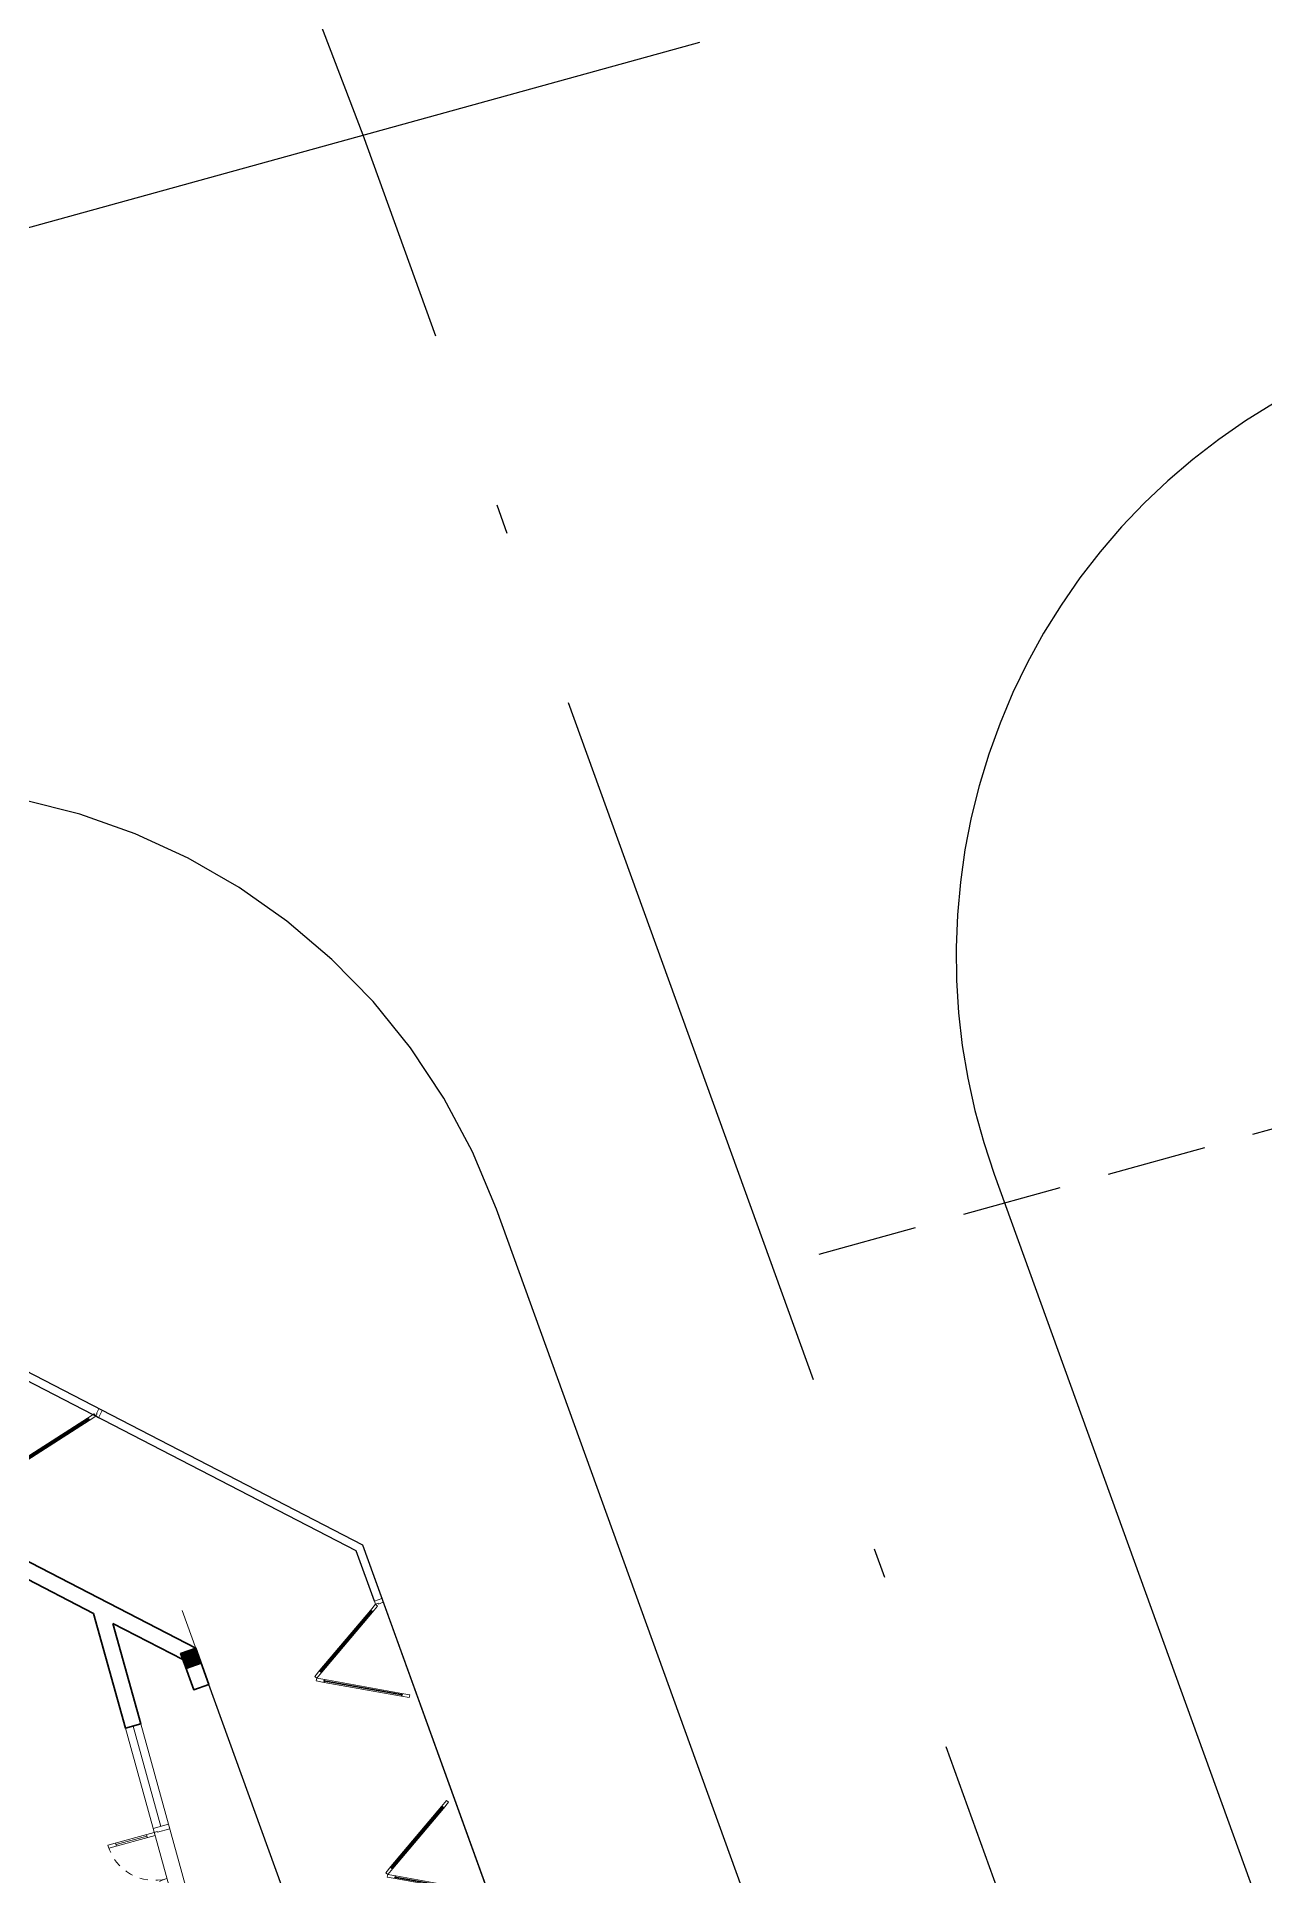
# Model space of a CAD drawing. Header units: metres. Extents: x 568006 to 1139366, y 2064802 to 4131555.
# Drawn here: x 569966.9 to 569982.24, y 2065115.45 to 2065138.43 of the extents above; entities that cross this region are included whole.
import ezdxf
from ezdxf.enums import TextEntityAlignment as Align
from ezdxf.xclip import XClip

# ---------------------------------------------------------------- set-up
doc = ezdxf.new("R2010")
doc.units = ezdxf.units.M
doc.header["$XCLIPFRAME"] = 0
for name, pattern in [('$AUDIT_BAD_LTYPE2', [0]), ('ACAD_ISO10W100', [18.5, 12, -3, 0.5, -3]), ('HIDDEN', [0.375, 0.25, -0.125]), ('HIDDEN2', [0.1875, 0.125, -0.0625]), ('xref-thap C (mb tang 32-2)$0$HIDDEN', [0.375, 0.25, -0.125])]:
    doc.linetypes.add(name, pattern=pattern)
doc.layers.get('0').update_dxf_attribs({"linetype": 'CONTINUOUS'})
for name, color, linetype, lineweight in [('-CONCRETE', 1, 'CONTINUOUS', 35), ('-DIM', 9, 'CONTINUOUS', 13), ('-DOOR', 137, 'CONTINUOUS', 9), ('-FURNITURE', 46, 'CONTINUOUS', 9), ('-HATCH', 8, 'CONTINUOUS', 5), ('-KH', 143, 'CONTINUOUS', 13), ('-LINE1', 7, 'CONTINUOUS', 18), ('-LINE2', 252, 'CONTINUOUS', 9), ('-TEXT', 7, 'CONTINUOUS', 15), ('-WALL', 4, 'CONTINUOUS', 35), ('hung-demlonha', 7, 'CONTINUOUS', 15)]:
    doc.layers.add(name, color=color, linetype=linetype, lineweight=lineweight)
for name, color, linetype in [('12. NET DIM', 7, 'CONTINUOUS'), ('datOlienke', 42, 'CONTINUOUS'), ('ghi_chu', 7, 'CONTINUOUS'), ('LogDg', 7, 'CONTINUOUS'), ('RANHGIOI', 2, 'HIDDEN'), ('TEXT25', 2, 'CONTINUOUS'), ('TimDg', 222, 'CONTINUOUS'), ('ViaHeS', 32, 'CONTINUOUS')]:
    doc.layers.add(name, color=color, linetype=linetype)
doc.styles.add('QH1', font='arialbd.ttf', dxfattribs={"width": 0.8})
doc.styles.add('SVN_AVO_thuong', font='')
doc.styles.add('T1', font='', dxfattribs={"height": 200})
doc.styles.get('SVN_AVO_thuong').set_extended_font_data('SVN-Avo')
doc.styles.get('T1').set_extended_font_data('VNgeometric Light')

# ---------------------------------------------------------------- blocks, each defined once
blk = doc.blocks.new('A$C18091ED7')
for p, q in [((9.957147995010018e-09, -42.13376978135784), (0, -3.786117304116488e-07)), ((146.1412317672475, -26.59467297248193), (179.181621938591, -26.59467296488583)), ((146.1412317672475, -26.59467297248193), (146.1412317680188, -30.17859706786112)), ((146.1412317680188, -30.17859706786112), (165.7503655985456, -30.17859706340823)), ((153.0594147269658, -36.79204952501459), (146.1412317680188, -30.17859706786112)), ((152.3191092506386, -2.717133611440659e-07), (152.3191092568413, -26.59467297093943)), ((152.3191092506386, -2.717133611440659e-07), (179.1816219322718, -2.654269337654114e-07)), ((153.0594147269658, -36.79204952501459), (165.7503656001572, -36.79204952192958)), ((153.0594147275151, -39.73033438943094), (153.0594147269658, -36.79204952501459)), ((153.0594147275151, -39.73033438943094), (178.4413164740145, -39.73033438349376)), ((153.0594147275151, -39.73033438943094), (178.4413164740145, -39.73033438349376)), ((153.0594147275151, -39.73033438943094), (153.0594147281554, -42.13376974494895)), ((185.3594994290725, -30.17859705851879), (165.7503655985456, -30.17859706340823)), ((178.4413164733487, -36.79204951884458), (165.7503656001572, -36.79204952192958)), ((185.3594994290725, -30.17859705851879), (178.4413164733487, -36.79204951884458)), ((178.4413164733487, -36.79204951884458), (178.4413164740145, -39.73033438349376)), ((178.4413164740145, -39.73033438349376), (178.4413164746547, -42.1337697392446)), ((179.1816219322718, -2.654269337654114e-07), (179.181621938591, -26.59467296488583)), ((179.181621938591, -26.59467296488583), (185.3594994283012, -26.59467296337243)), ((185.3594994283012, -26.59467296337243), (185.3594994290725, -30.17859705851879)), ((-83.25994817525861, -267.3592828898691), (-83.259948167517, -299.9634285944048)), ((-83.25994817257379, -278.4883151478134), (-83.25994817046012, -287.6388527823146)), ((-60.91100930959874, -290.0299398849311), (-83.25994816994717, -290.0299398901407)), ((-62.88950393904452, -265.3807882612164), (-81.28145355204106, -265.3807882657275)), ((-60.91100931491019, -267.3592828844266), (-60.91100930728498, -299.9634285889624)), ((60.9110093945892, -267.3592828557594), (60.9110094022144, -299.9634285600623)), ((60.91100939990065, -290.029939856031), (83.25994826024908, -290.0299398510542)), ((62.88950401780676, -265.3807882316178), (81.2814536308033, -265.3807882273395)), ((83.25994825493763, -267.3592828505498), (83.25994826256283, -299.9634285550856)), ((83.25994825750604, -278.488315108727), (83.2599482596197, -287.6388527429954)), ((165.3959958605519, -261.9873972070927), (165.3959958671003, -289.7349902229907)), ((167.8691141396885, -259.5142789271486), (228.0810223811895, -259.5142789128586)), ((167.8691141472664, -292.2081085020036), (206.7175896017579, -292.2081084926904)), ((230.5541406641933, -274.3229751045001), (230.5541406613593, -261.9873971916386))]:
    blk.add_line(p, q)
for points in [[(230.0000000517721, -218.5046414944518, -0.1374073801801567), (225.4781190853137, -234.6482587013161), (221.7949787454636, -240.7070387715066, -0.2360805181595358), (198.2560902649639, -255.4947853636986, -0.0519608230665726), (-198.2560901437319, -255.4947854572965, -0.236080518165078), (-221.7949786317113, -240.7070388760185), (-225.4781189743626, -234.6482588077488, -0.1374073801809237), (-229.9999999484608, -218.5046416030382), (-229.9999999831671, -71.98694829508895, -0.1989123673786679), (-226.3782021181105, -63.2431547633314), (-208.8906150607545, -45.75556769772083, -0.1989123673792025), (-200.1468215308087, -42.13376982865157), (9.971699910238385e-09, -42.13376978135784), (200.1468215506357, -42.13376973403501, -0.1989123673792025), (208.8906150822841, -45.75556759897154), (226.3782021480001, -63.24315465634572, -0.1989123673791691), (230.0000000170658, -71.98694818626973)], [(144.14367173758, -618.9627606730501, -0.2124047892419209), (26.30999211127346, -734.491494372196, -0.0276853236339062), (-0.5628229983012716, -738.609219571983, -0.0222792448073508), (-26.30999181118386, -734.4914943844487, -0.2124047892421136), (-144.1436714920528, -618.9627607410075, -0.1427957259999892), (-167.2376623962118, -428.0139674870588, -0.0930051380368448), (-127.9331820271946, -309.1271633332653, -0.2564387014614383), (-111.240849547703, -299.9634286007786), (4.746470949612558e-08, -299.9634285748762), (111.2408496426324, -299.9634285482753, -0.2564387014619951), (127.933182126606, -309.1271632729331, -0.0930051380368741), (167.2376625517572, -428.0139674081001, -0.1427957260000456)]]:
    blk.add_lwpolyline(points, format="xyb", close=True)
at = {"linetype": 'xref-thap C (mb tang 32-2)$0$HIDDEN', "ltscale": 100}
blk.add_lwpolyline([(61.00044987679576, -669.0176259216969, -0.1990312026443698), (1.417429302819073e-07, -698.769823720475, -0.1990312026443799), (-61.00044960746891, -669.0176259504806, -0.2189240232571595), (-131.9321382956405, -478.313622940972, -0.1537914605682739), (-112.4681372026971, -403.989815428853, -0.2367011859554165), (5.876427167095244e-08, -347.5870280214876, -0.2367011859554843), (112.4681373467611, -403.9898153757968, -0.1537914605681893), (131.9321384748619, -478.313622878748, -0.2189240232571754)], format="xyb", close=True, dxfattribs=at)
blk.add_circle((165.7503656100234, -78.39166221523192), 13.90362011701458)
for centre, radius, start, end in [((-81.28145355158267, -267.3592828894034), 1.978494623656905, 90.00000001354867, 180.0000000133402), ((-62.88950393858613, -267.3592828848923), 1.978494623656905, 1.334021322268115e-08, 90.00000001354867), ((62.88950401826514, -267.3592828552937), 1.978494623656905, 90.00000001354867, 180.0000000133402), ((81.28145363126168, -267.3592828510155), 1.978494623656905, 1.334021322268115e-08, 90.00000001354867), ((167.8691141402633, -261.9873972065106), 2.473118279571131, 90.00000001354867, 180.0000000133402), ((167.8691141466952, -289.7349902224087), 2.473118279571131, 180.0000000133402, 270.0000000135486), ((206.717589598069, -276.6690117186226), 15.53909677420133, 270.0000000135486, 306.4658507565522), ((168.3527972659103, -224.7572911087773), 80.08895368617857, 306.4658507565522, 320.3122930343796), ((228.0810223845983, -274.3229751050822), 2.473118279571131, 320.3122930343796, 1.334021322268115e-08)]:
    blk.add_arc(centre, radius, start, end)
for points, knots in [([(-155.6468228230951, -259.4535552573798), (-156.6353001506941, -267.2522313103836), (-164.2940232875517, -328.394745314552), (-169.1545302536251, -385.0939582949213), (-183.68571763406, -527.7705276800843), (-135.602968026873, -679.1126648240606), (-50.29344375100118, -735.2493608418445), (-19.70048385594782, -741.0901266933652), (1.531116140540689e-07, -743.6724421556864)], [130.6139379315478, 130.6139379315478, 130.6139379315478, 130.6139379315478, 152.8521090939923, 311.1293507817257, 417.703951170228, 561.3833927516608, 697.6926317810714, 710.812262267882, 710.812262267882, 710.812262267882, 710.812262267882]), ([(155.6468228994709, -259.4535551877343), (156.6353002305841, -267.2522312389628), (164.2940233960289, -328.3947452375724), (169.1545303888706, -385.0939582149149), (183.6857178367027, -527.7705275934422), (135.6029683008201, -679.1126647599449), (50.29344405157826, -735.2493608178338), (19.70048415924612, -741.0901266841101), (1.530679583083838e-07, -743.6724421554536)], [130.613937934949, 130.613937934949, 130.613937934949, 130.613937934949, 152.8521090939923, 311.1293507817257, 417.703951170228, 561.3833927516608, 697.6926317810714, 710.812262267882, 710.812262267882, 710.812262267882, 710.812262267882])]:
    blk.add_open_spline(points, degree=3, knots=knots)
blk = doc.blocks.new('A$C4ace49fd')
for p, q in [((167.3150646772119, 413.5036235380248), (223.9098246101057, 413.5036235380248)), ((195.0000362145074, 382.7262792410475), (195.0000362145074, 442.8621556685976)), ((267.3150646772119, 428.5036235379957), (323.9098246101057, 428.5036235379957)), ((295.0000362145074, 397.7262792410038), (295.0000362145074, 457.8621556685684)), ((295.0000362145074, 165.4084015273256), (295.0000362145074, 263.9644212280764)), ((367.3150646772119, 413.5036235380248), (423.909824610193, 413.5036235380248)), ((395.0000362144201, 382.7262792410475), (395.0000362144201, 442.8621556685976)), ((248.878101051203, 214.809703738807), (342.0929997641942, 214.809703738807))]:
    blk.add_line(p, q)
for points in [[(0, 199.9999999999854, 0.4142135623730951), (200, -1.455191522836685e-11), (389.9999999999418, -1.455191522836685e-11, 0.4142135623730951), (589.9999999999418, 199.9999999999854), (581.0512658710359, 446.0901885431813, 0.4097994549518753), (551.0711533617578, 474.9999999999854), (38.92891906714067, 474.9999999999854, 0.4036072201438357), (8.94873412878951, 446.0901885431813)], [(176.634552330419, 39.7484321846714, 0.09077342783643912), (424.2613903667079, 42.82284094158967, 0.1498865017082378), (521.3666006048443, 96.04628407930431, 0.4307216577035757), (481.9063814581605, 321.2626293200155, 0.08063720347495155), (470.217626080208, 326.5247144485911, 0.1277315864282508), (124.5233141639037, 329.2879201060714, 0.07420783728193123), (113.6209024494747, 324.7523191320797, 0.4430921134254459), (68.63339939509751, 96.04628407930431, 0.1336395095905137), (154.042415008531, 45.63158827564621, 0.0336171722527546)]]:
    blk.add_lwpolyline(points, format="xyb", close=True)
for centre, radius in [((195.0000362145074, 413.5036235380248), 17.5), ((295.0000362145074, 214.809703738807), 37.50000000000001), ((295.0000362145074, 214.809703738807), 22.50000000000001), ((295.0000362145074, 214.809703738807), 22.50000000000001), ((295.0000362145074, 428.5036235379957), 17.5), ((395.0000362144201, 413.5036235380248), 17.5)]:
    blk.add_circle(centre, radius)
blk = doc.blocks.new('*U179')
at = {"linetype": '$AUDIT_BAD_LTYPE2'}
for p, q in [((70, 100), (70.00000000000004, 999.9999999999982)), ((90.00000000000004, 999.9999999999982), (90, 100))]:
    blk.add_line(p, q, dxfattribs=at)
for points in [[(50.00000000000004, 999.9999999999982), (90.00000000000004, 999.9999999999982), (90.00000000000004, 1099.999999999998), (50.00000000000004, 1099.999999999998), (50.00000000000004, 999.9999999999982)], [(50.00000000000004, 1002.905927289334), (50, 100)], [(50, 100), (90, 100), (90, 0), (50, 0), (50, 100)]]:
    blk.add_lwpolyline(points)
for points in [[(118.2698876160139, 894.5156181119073), (118.2698876160139, 1064.134943807991), (90.00000000000004, 1064.134943807991), (90.00000000000004, 1035.865056192006), (112.6159100928053, 1035.865056192006), (112.6159100928053, 894.5156181119073)], [(0, 0), (50, 0), (50, -40), (60, -40), (60, -100.0001724930698), (0, -100.0001724930698)], [(1199.999999999998, -2.131628207280287e-14), (1149.999999999998, -2.131628207280287e-14), (1149.999999999998, -40.00000000000003), (1139.999999999998, -40.00000000000003), (1139.999999999998, -100.0001724930699), (1199.999999999998, -100.0001724930699)]]:
    blk.add_lwpolyline(points, close=True)
at = {"linetype": '$AUDIT_BAD_LTYPE2', "ltscale": 0.3}
blk.add_arc((50, 0), 1099.999999999996, 0, 90, dxfattribs=at)
blk = doc.blocks.new('X-5M-DH-2-CORE$0$A$C75E80C28')
at = {"layer": '-LINE2', "linetype": 'Continuous', "ltscale": 2}
for p, q in [((-731.0000002384186, -149), (730.9999997615814, -149)), ((-731.0000002384186, -1304.999999761581), (-731.0000002384186, -149)), ((-700.0000002384186, -179), (699.9999997615814, -179)), ((-700.0000002384186, -1225), (-700.0000002384186, -179)), ((-556.8000104427338, -112.5), (-560.0000102519989, -112.5)), ((-510.0000100135803, -21.5), (-510.0000100135803, -50.60000014305115)), ((-506.8000099658966, -21.50000023841858), (-510.0000100135803, -21.5)), ((-510.0000100135803, -108.5000002384186), (-510.0000100135803, -79.39999985694885)), ((-506.8000099658966, -21.50000023841858), (-506.8000099658966, -50.60000014305115)), ((-506.8000099658966, -108.5), (-506.8000099658966, -79.40000009536743)), ((-456.200010061264, -56.80000019073486), (-500.6000099182129, -56.79999995231628)), ((-456.200010061264, -60), (-500.6000099182129, -60)), ((-456.200010061264, -70), (-500.6000101566315, -70)), ((-456.200010061264, -73.19999980926514), (-500.6000099182129, -73.2000002861023)), ((-453.200010061264, -63), (-453.200010061264, -67)), ((-450.0000100135803, -63), (-450.0000100135803, -67)), ((450.0000102519989, -63), (450.0000100135803, -67.00000023841858)), ((453.200010061264, -63), (453.200010061264, -67)), ((456.200010061264, -56.79999995231628), (500.6000101566315, -56.80000019073486)), ((456.200010061264, -60.00000023841858), (500.6000101566315, -60)), ((456.200010061264, -70.00000023841858), (500.6000101566315, -70)), ((456.200010061264, -73.20000004768372), (500.6000101566315, -73.20000004768372)), ((456.800009727478, -112.5), (460.0000097751617, -112.5000002384186)), ((506.8000099658966, -21.5), (510.0000100135803, -21.5)), ((506.8000099658966, -21.5), (506.8000099658966, -50.59999990463257)), ((506.8000099658966, -108.5), (506.8000099658966, -79.40000009536743)), ((510.0000100135803, -21.5), (510.0000100135803, -50.60000014305115)), ((510.0000100135803, -108.5), (510.0000100135803, -79.39999985694885)), ((699.9999997615814, -1225), (699.9999997615814, -179)), ((730.9999997615814, -1305), (730.9999997615814, -149)), ((839.9999997615814, -1305), (-840.0000002384186, -1305)), ((-840.0000002384186, -1365), (-840.0000002384186, -1305)), ((839.9999997615814, -1365), (-840.0000002384186, -1365)), ((-700.0000002384186, -1225), (-400.0000002384186, -1225)), ((424.9999997615814, -1309), (-425.0000002384186, -1309)), ((-425.0000002384186, -1343), (-425.0000002384186, -1309)), ((424.9999997615814, -1343), (-425.0000002384186, -1343)), ((-400.0000002384186, -1305), (-400.0000002384186, -1225)), ((-2.384185791015625e-07, -1309), (-2.384185791015625e-07, -1343)), ((699.9999997615814, -1225), (399.9999997615814, -1225)), ((399.9999997615814, -1305), (399.9999997615814, -1225)), ((424.9999997615814, -1343), (424.9999997615814, -1309)), ((839.9999997615814, -1365), (839.9999997615814, -1305)), ((839.9999997615814, -1395), (-840.0000002384186, -1395)), ((-840.0000002384186, -1395), (-840.0000002384186, -1455)), ((-840.0000002384186, -1455), (-435.0000002384186, -1455)), ((-435.0000002384186, -1450), (-435.0000002384186, -1460)), ((-435.0000002384186, -1450), (-400.0000002384186, -1450)), ((-435.0000002384186, -1460), (-425.0000002384186, -1460)), ((-435.0000002384186, -1490), (-435.0000002384186, -1500)), ((-435.0000002384186, -1490), (-425.0000002384186, -1489.999999761581)), ((-435.0000002384186, -1500), (-400.0000002384186, -1500)), ((-433.400000333786, -1451.599999904633), (-433.400000333786, -1458.400000095367)), ((-433.400000333786, -1451.599999904633), (-401.6000001430511, -1451.599999904633)), ((-433.400000333786, -1458.400000095367), (-425.0000002384186, -1458.399999856949)), ((-433.400000333786, -1491.599999904633), (-433.4000000953674, -1498.399999856949)), ((-433.400000333786, -1491.599999904633), (-425.0000002384186, -1491.600000143051)), ((-433.4000000953674, -1498.399999856949), (-401.6000001430511, -1498.400000095367)), ((429.9999997615814, -1406), (-430.0000002384186, -1406)), ((-430.0000002384186, -1406), (-430.0000002384186, -1446)), ((429.9999997615814, -1446), (-430.0000002384186, -1446)), ((-425.0000002384186, -1458.399999856949), (-425.0000002384186, -1460)), ((-425.0000002384186, -1489.999999761581), (-425.0000002384186, -1491.600000143051)), ((-401.6000001430511, -1451.599999904633), (-401.6000001430511, -1498.400000095367)), ((399.9999997615814, -1450), (-400.0000002384186, -1450)), ((-400.0000002384186, -1450), (-400.0000002384186, -1500)), ((-2.384185791015625e-07, -1406), (-2.384185791015625e-07, -1446)), ((399.9999997615814, -1450), (399.9999997615814, -1500)), ((434.9999997615814, -1450), (399.9999997615814, -1450)), ((434.9999997615814, -1500), (399.9999997615814, -1500)), ((401.599999666214, -1451.599999904633), (401.599999666214, -1498.399999856949)), ((433.3999998569489, -1451.599999904633), (401.599999666214, -1451.599999904633)), ((433.3999998569489, -1498.399999856949), (401.599999666214, -1498.399999856949)), ((433.3999998569489, -1458.400000095367), (424.9999997615814, -1458.400000095367)), ((424.9999997615814, -1458.400000095367), (424.9999997615814, -1460)), ((434.9999997615814, -1460), (424.9999997615814, -1460)), ((424.9999997615814, -1490), (424.9999997615814, -1491.599999904633)), ((434.9999997615814, -1490), (424.9999997615814, -1490)), ((433.3999998569489, -1491.599999904633), (424.9999997615814, -1491.599999904633)), ((429.9999997615814, -1406), (429.9999997615814, -1446)), ((433.3999998569489, -1451.599999904633), (433.3999998569489, -1458.400000095367)), ((433.3999998569489, -1491.599999904633), (433.3999998569489, -1498.399999856949)), ((434.9999997615814, -1450), (434.9999997615814, -1460)), ((839.9999997615814, -1455), (434.9999997615814, -1455)), ((434.9999997615814, -1490), (434.9999997615814, -1500)), ((839.9999997615814, -1395), (839.9999997615814, -1455))]:
    blk.add_line(p, q, dxfattribs=at)
for points in [[(-450, 0), (-450, -130), (450, -130), (450, -2.384185791015625e-07)], [(-199.9999997615814, -29), (200.0000002384186, -29), (200.0000002384186, -101), (-200, -100.9999997615814)], [(-36.00000023841858, -584), (35.99999976158142, -584), (35.99999976158142, -984), (-36.00000023841858, -984)]]:
    blk.add_lwpolyline(points, close=True, dxfattribs=at)
for points in [[(-780.0000002384186, -789), (-751.0000002384186, -789, 0.414213562373095), (-750.0000002384186, -787.9999997615814), (-750.0000002384186, -784), (-750.0000002384186, -780, 0.414213562373095), (-751.0000002384186, -779), (-780.0000002384186, -779, -0.2569775838576673), (-784.12073969841, -781.9400000572205), (-797.900000333786, -781.9399998188019, -0.414213562373095), (-800.900000333786, -778.9400000572205), (-804.0000002384186, -749.5, 0.414213562373095), (-807.0000002384186, -746.5), (-812.0000002384186, -746.5), (-812.0000002384186, -784), (-812.0000002384186, -821.5000002384186), (-807.0000002384186, -821.5000002384186, 0.414213562373095), (-804.0000002384186, -818.5), (-800.900000333786, -789.0600001811981, -0.414213562373095), (-797.900000333786, -786.0599999427795), (-784.12073969841, -786.0599999427795, -0.2569775838576673), (-780.0000002384186, -789)], [(779.9999997615814, -789), (750.9999997615814, -789, -0.414213562373095), (749.9999997615814, -788), (749.9999997615814, -784), (749.9999997615814, -780.0000002384186, -0.414213562373095), (750.9999997615814, -779), (779.9999997615814, -779, 0.2569775838576673), (784.1207392215729, -781.9400000572205), (797.8999998569489, -781.9400000572205, 0.414213562373095), (800.8999998569489, -778.9400000572205), (803.9999997615814, -749.5, -0.414213562373095), (806.9999997615814, -746.5), (811.9999997615814, -746.5), (811.9999997615814, -784), (811.9999997615814, -821.5), (806.9999997615814, -821.5, -0.414213562373095), (803.9999997615814, -818.5), (800.8999998569489, -789.0599999427795, 0.414213562373095), (797.8999998569489, -786.0599999427795), (784.1207392215729, -786.0599999427795, 0.2569775838576672), (779.9999997615814, -789)]]:
    blk.add_lwpolyline(points, format="xyb", dxfattribs=at)
for centre, radius, start, end in [((-500.6000101566315, -50.60000014305115), 9.400000000001477, 179.9999996448302, 269.9999996448302), ((-500.6000099182129, -79.40000009536743), 9.399999999997846, 89.99999964483015, 179.9999996448302), ((-500.6000101566315, -50.60000014305115), 6.200000000004375, 179.9999996448302, 269.9999996448302), ((-500.6000099182129, -79.40000009536743), 6.19999999999734, 89.99999964483015, 179.9999996448302), ((-456.200010061264, -63), 6.199999999997131, 359.9999996448302, 89.99999964483015), ((-456.200010061264, -63), 3.000000000000046, 359.9999996448302, 89.99999964483015), ((-456.200010061264, -67), 6.20000000000076, 269.9999996448302, 359.9999996448302), ((-456.200010061264, -67), 2.999999999999835, 269.9999996448302, 359.9999996448302), ((456.200010061264, -63), 6.199999999997131, 89.99999964483015, 179.9999996448302), ((456.200010061264, -67.00000023841858), 6.20000000000076, 179.9999996448302, 269.9999996448302), ((456.200010061264, -63), 3.000000000000046, 89.99999964483015, 179.9999996448302), ((456.200010061264, -67.00000023841858), 2.999999999999835, 179.9999996448302, 269.9999996448302), ((500.6000101566315, -50.60000014305115), 6.200000000004375, 269.9999996448302, 359.9999996448302), ((500.6000101566315, -50.60000014305115), 9.400000000001477, 269.9999996448302, 359.9999996448302), ((500.6000101566315, -79.40000009536743), 9.399999999997846, 359.9999996448302, 89.99999964483015), ((500.6000101566315, -79.40000009536743), 6.19999999999734, 359.9999996448302, 89.99999964483015)]:
    blk.add_arc(centre, radius, start, end, dxfattribs=at)
blk = doc.blocks.new('A$C3F71457E')
at = {"layer": '-CONCRETE'}
blk.add_lwpolyline([(-8.760252967476845e-09, -100.0000002632005), (0, 400), (-1500, 400.0000000000582), (-1500.00000001755, -1399.999999999942), (-1.754960976541042e-08, -1400), (-7.895869202911854e-08, -900.0000002632005), (199.9999999912397, -900.0000002982852), (199.9999999824504, -1600), (-1700.00000001755, -1600), (-1700, 600), (200, 600), (199.9999999912397, -100.0000002982852), (6.140908226370811e-08, -100.0000002632005)], dxfattribs=at)
at = {"layer": '-LINE1'}
blk.add_line((-7.895869202911854e-08, -900.0000002632005), (-8.760252967476845e-09, -100.0000002632005), dxfattribs=at)
at = {"color": 2, "rotation": 90}
blk.add_blockref('X-5M-DH-2-CORE$0$A$C75E80C28', (-1500.00000000876, -499.9999999999418), dxfattribs=at)
blk = doc.blocks.new('*U286')
at = {"linetype": '$AUDIT_BAD_LTYPE2'}
for p, q in [((70, 100), (69.99999999999999, 599.9999999999982)), ((89.99999999999999, 599.9999999999982), (90, 100))]:
    blk.add_line(p, q, dxfattribs=at)
for points in [[(49.99999999999999, 599.9999999999982), (89.99999999999999, 599.9999999999982), (89.99999999999999, 699.9999999999982), (49.99999999999999, 699.9999999999982), (49.99999999999999, 599.9999999999982)], [(49.99999999999999, 602.9059272893337), (50, 100)], [(50, 100), (90, 100), (90, 0), (50, 0), (50, 100)]]:
    blk.add_lwpolyline(points)
for points in [[(118.2698876160139, 494.5156181119073), (118.2698876160139, 664.1349438079906), (89.99999999999999, 664.1349438079906), (89.99999999999999, 635.8650561920058), (112.6159100928053, 635.8650561920058), (112.6159100928053, 494.5156181119073)], [(0, 0), (50, 0), (50, -40), (60, -40), (60, -100.0001724930698), (0, -100.0001724930698)], [(799.9999999999982, 7.105427357601134e-15), (749.9999999999982, 7.105427357601134e-15), (749.9999999999982, -40), (739.9999999999982, -40), (739.9999999999982, -100.0001724930698), (799.9999999999982, -100.0001724930698)]]:
    blk.add_lwpolyline(points, close=True)
at = {"linetype": '$AUDIT_BAD_LTYPE2', "ltscale": 0.3}
blk.add_arc((50, 0), 699.9999999999982, 0, 90, dxfattribs=at)
blk = doc.blocks.new('CONG2')
at = {"layer": '-LINE1', "lineweight": 18}
blk.add_line((257137.2925097303, -126792.5352137267), (257137.2925097303, -126692.5925669219), dxfattribs=at)
at = {"ltscale": 100}
for p, q in [((255906.6608199426, -126605.9071335611), (256396.6608199404, -125757.2022378503)), ((256426.9717090726, -125774.7022378508), (255936.9717090748, -126623.4071335616)), ((256526.9717090889, -125774.7278207543), (257016.9717090867, -126623.4327164651)), ((257047.2825982189, -126605.9327164647), (256557.2825982211, -125757.2278207539))]:
    blk.add_line(p, q, dxfattribs=at)
for points in [[(256476.9717090739, -125688.0996974731), (256426.9717090726, -125774.7022378508), (256416.1463915266, -125768.4522378512), (256421.1463915267, -125759.7919838134), (256412.4861374889, -125754.7919838133), (256407.4861374888, -125763.4522378511), (256396.6608199404, -125757.2022378503), (256446.6608199417, -125670.5996974726)], [(256476.9717090877, -125688.1252803766), (256526.9717090889, -125774.7278207543), (256537.7970266349, -125768.4778207547), (256532.7970266348, -125759.8175667169), (256541.4572806726, -125754.8175667168), (256546.4572806727, -125763.4778207546), (256557.2825982211, -125757.2278207539), (256507.2825982199, -125670.6252803762)], [(255917.486137491, -126612.1571335619), (255912.4861374909, -126620.8173875996), (255921.1463915287, -126625.8173875997), (255926.1463915288, -126617.1571335619), (255936.9717090748, -126623.4071335616), (255886.9717090735, -126710.0096739393), (255856.6608199413, -126692.5096739388), (255906.6608199426, -126605.9071335611)], [(257036.4572806705, -126612.1827164654), (257041.4572806706, -126620.8429705032), (257032.7970266328, -126625.8429705033), (257027.7970266327, -126617.1827164655), (257016.9717090867, -126623.4327164651), (257066.971709088, -126710.0352568428), (257097.2825982202, -126692.5352568424), (257047.2825982189, -126605.9327164647)], [(257087.2825982202, -126727.5352568422), (257097.2825982202, -126727.5352568424), (257097.2825982202, -126692.5352568424), (257137.2825982202, -126692.5352568429), (257137.2825982187, -126792.5352568429), (257087.2825982187, -126792.5352568422)]]:
    blk.add_lwpolyline(points, close=True, dxfattribs=at)
at = {"color": 8, "ltscale": 100}
for points in [[(256412.4861374889, -125754.7919838133), (256421.1463915267, -125759.7919838134), (255921.1463915287, -126625.8173875997), (255912.4861374909, -126620.8173875996)], [(256541.4572806726, -125754.8175667168), (256532.7970266348, -125759.8175667169), (257032.7970266328, -126625.8429705033), (257041.4572806706, -126620.8429705032)]]:
    blk.add_lwpolyline(points, close=True, dxfattribs=at)
blk = doc.blocks.new('A$C5C575821')
at = {"layer": '-CONCRETE'}
h = blk.add_hatch(color=256, dxfattribs=at)
h.dxf.hatch_style = 1
h.paths.add_polyline_path([(-0.00237559899687767, 200.0000000000146), (-0.00237559899687767, 1.455191522836685e-11), (199.9976244010031, 1.455191522836685e-11), (199.9976244010031, 200.0000000000146)])
blk.add_lwpolyline([(-0.00237559899687767, 1.455191522836685e-11), (199.9976244010031, 1.455191522836685e-11), (199.9976244010031, 200.0000000000146), (-0.00237559899687767, 200.0000000000146)], close=True, dxfattribs=at)
blk = doc.blocks.new('*U268')
for p, q in [((-1110.000000000007, 450.0000000000036), (-1150.000000000007, 450.0000000000036)), ((-1130.000000000007, 100), (-1130.000000000007, 450.0000000000036)), ((-89.99999999999997, 450.0000000000036), (-49.99999999999996, 450.0000000000036)), ((-70, 100), (-69.99999999999997, 450.0000000000036)), ((-1110.000000000007, 100), (-1150.000000000007, 100)), ((-90, 100), (-50, 100))]:
    blk.add_line(p, q)
for points in [[(-1150.000000000007, 0), (-1110.000000000007, 0), (-1110.000000000007, 550.0000000000036), (-1150.000000000007, 550.0000000000036)], [(-50, 0), (-90, 0), (-89.99999999999997, 550.0000000000036), (-49.99999999999996, 550.0000000000036)], [(-1200.000000000007, -200.0526511982753), (-1140.000000000007, -200.0526511982753), (-1140.000000000007, -40), (-1150.000000000007, -40), (-1150.000000000007, 0), (-1200.000000000007, 0)], [(0, -200.0526511982753), (-60, -200.0526511982753), (-60, -40), (-50, -40), (-50, 0), (0, 0)]]:
    blk.add_lwpolyline(points, close=True)
at = {"linetype": 'HIDDEN', "ltscale": 0.1}
for centre, radius, start, end in [((-1150.000000000894, -9.604186855958593e-10), 550.0000000010929, 7.0167092985349e-15, 89.99996073224847), ((-49.99999999985441, -2.328580127074637e-10), 550.0000000003703, 90.00003926775153, 180)]:
    blk.add_arc(centre, radius, start, end, dxfattribs=at)
blk = doc.blocks.new('*U232')
for p, q in [((-1209.999999999658, 499.999999999829), (-1249.999999999658, 499.999999999829)), ((-1229.999999999658, 100), (-1229.999999999658, 499.999999999829)), ((-89.99999999999996, 499.999999999829), (-49.99999999999996, 499.999999999829)), ((-70, 100), (-69.99999999999996, 499.999999999829)), ((-1209.999999999658, 100), (-1249.999999999658, 100)), ((-90, 100), (-50, 100))]:
    blk.add_line(p, q)
for points in [[(-1249.999999999658, 0), (-1209.999999999658, 0), (-1209.999999999658, 599.999999999829), (-1249.999999999658, 599.999999999829)], [(-50, 0), (-90, 0), (-89.99999999999996, 599.999999999829), (-49.99999999999996, 599.999999999829)], [(-1299.999999999658, -199.9999999998981), (-1239.999999999658, -199.9999999998981), (-1239.999999999658, -40), (-1249.999999999658, -40), (-1249.999999999658, 0), (-1299.999999999658, 0)], [(0, -199.9999999998981), (-60, -199.9999999998981), (-60, -40), (-50, -40), (-50, 0), (0, 0)]]:
    blk.add_lwpolyline(points, close=True)
at = {"linetype": 'HIDDEN', "ltscale": 0.1}
for centre, radius, start, end in [((-1250.000000000625, -1.047729475195177e-09), 600.0000000010173, 7.016709298534904e-15, 89.99996073224845), ((-49.99999999984118, -2.540269229535227e-10), 600.000000000229, 90.00003926775153, 180)]:
    blk.add_arc(centre, radius, start, end, dxfattribs=at)
blk = doc.blocks.new('A$C5B127434')
at = {"layer": '-HATCH', "true_color": 0x8c8896}
h = blk.add_hatch(color=252, dxfattribs=at)
h.dxf.hatch_style = 1
edge = h.paths.add_edge_path()
edge.add_arc((700.1756481580669, 12933.91982081375), 24.62566289535607, 0, 360)
at = {"layer": '-CONCRETE'}
for centre, radius in [((6670.938343590213, 16190.65797677939, 5.66516857499076e-09), 13), ((6720.130990581907, 16100.16116868169, 5.66516857499076e-09), 55), ((6709.208330539841, 16190.65797677939, 5.66516857499076e-09), 13), ((6750.957748555898, 16190.65797677939, 5.66516857499076e-09), 13), ((6720.130990581907, 15979.31871847645, 5.66516857499076e-09), 55), ((6665.651325063402, 7227.062878316327, 5.665168574990758e-09), 13), ((6714.843972055096, 7136.566070218629, 5.665168574990758e-09), 55), ((6703.92131201303, 7227.062878316327, 5.665168574990758e-09), 13), ((6745.670730029087, 7227.062878316327, 5.665168574990758e-09), 13), ((6714.843972055096, 7015.723620013392, 5.665168574990758e-09), 55)]:
    blk.add_circle(centre, radius, dxfattribs=at)
at = {"layer": '-DOOR'}
for p, q in [((899.9954249580042, 16434.07469833188), (1499.995424958004, 16434.07469833188)), ((1500.028394338849, 16384.0625295256), (900.0283943388495, 16384.06252950244)), ((5999.839110204339, 16484.03222661722), (3249.83911020396, 16483.96202487021)), ((6799.962935861491, 13284.62075579423), (6799.962935861491, 14484.62075579423)), ((6800.15762051873, 14484.62081110093), (6800.157603592699, 13284.6208111007)), ((6899.962935861491, 13284.62075579423), (6899.962935861491, 14484.62075579423)), ((6900.049619151891, 14484.62075579446), (6900.049602225859, 13284.62075579423)), ((6999.941617785109, 14484.62075579446), (6999.941600859078, 13284.62075579423)), ((6999.962935861491, 13284.62075579423), (6999.962935861491, 14484.62075579423)), ((6900.381589258031, 10883.8753047408), (6900.230392111698, 9383.602777299704)), ((6800.666505002242, 8983.872579357878), (6800.6572642377, 9383.873461426643)), ((7000.252453314053, 8983.87626801146), (7000.243212549511, 9383.877150080109)), ((6900.180002927518, 8983.608935476921), (6900.028860091086, 7483.875304741843))]:
    blk.add_line(p, q, dxfattribs=at)
for points in [[(1499.936476703238, 16384.12633944512), (899.9364767032384, 16384.12633944512), (900.0024154727289, 16484.10200151691), (1500.002415472729, 16484.10200151691)], [(3999.839110204251, 16483.97957530693), (3249.839110204193, 16483.97957530693), (3249.839110204193, 16284.03222664032), (3999.839110204251, 16284.03222664032)], [(5999.839110204135, 16483.97957530693), (5199.839110204281, 16483.97957530693), (5199.839110204281, 16284.03222664032), (5999.839110204135, 16284.03222664032)], [(6800.372034655855, 7483.875304759305), (6800.214243012044, 10883.89961071906), (7000.214244054077, 10883.89961068414), (7000.372035697888, 7483.875304724148)], [(700.0023225489713, 3933.961546827282), (4600.002322548971, 3933.961546817853), (4600.002322548971, 3733.961546774663), (700.0023225489713, 3733.961546784092)]]:
    blk.add_lwpolyline(points, close=True, dxfattribs=at)
for points in [[(3999.839110204251, 16384.00590097363), (3249.839110204077, 16384.00590097293)], [(5999.839110204135, 16384.00590097363), (5199.839110204164, 16384.00590097293)], [(700.0023225489713, 3833.961546805687), (2000.002322530607, 3833.961546796258)], [(3300.002322530258, 3833.961546796258), (4600.002322548971, 3832.264952431084)]]:
    blk.add_lwpolyline(points, dxfattribs=at)
at = {"layer": '-KH', "linetype": 'HIDDEN2', "ltscale": 5}
for points in [[(700.1903230365133, 14720.2538857623), (700.1903230365133, 12909.29416229093)], [(200.1609732793877, 14433.91982081451), (700.1903230365133, 14683.91982081463), (1200.19032303628, 14433.91982081451)]]:
    blk.add_lwpolyline(points, dxfattribs=at)
at = {"layer": '-KH'}
blk.add_circle((700.1756481580669, 12933.91982081375), 24.62566289535607, dxfattribs=at)
at = {"layer": '-LINE1', "linetype": 'Continuous', "ltscale": 10}
for p, q in [((10900.00232255543, 18184.2754104911), (11000.0023225554, 18184.27541048499)), ((10999.81795830675, 16984.2754104911), (10900.00232251777, 16984.2754104911)), ((5300.724999662954, 510.5758181412821), (5308.440849729086, 410.8739342184854)), ((1383.035168626724, 207.3307959260419), (1390.751018692856, 107.6289120032452))]:
    blk.add_line(p, q, dxfattribs=at)
at = {"layer": '-LINE1', "lineweight": 18}
for p, q in [((811.251961155358, 14683.91982081463), (200.1609732798534, 14683.91982081463)), ((1200.190323036513, 12933.91982081468), (1200.214686214895, 14556.66978962556)), ((1250.224853873951, 12933.9194348426), (1250.224853873951, 14540.30885068618)), ((1200.190323036746, 14433.91982081463), (200.1609732798534, 14433.91982081463)), ((1200.190323036746, 14183.91982081468), (200.1609732798534, 14183.91982081468)), ((1200.190323036746, 13933.91982081468), (200.1609732798534, 13933.91982081468)), ((1200.190323036746, 13683.91982081468), (200.1609732798534, 13683.91982081468)), ((1200.190323036048, 13433.91982081468), (200.1609732791549, 13433.91982081468)), ((1200.190323036513, 13183.91982081468), (200.1609732796205, 13183.91982081468)), ((1200.190323036513, 12933.91982081468), (200.1609732796205, 12933.91982081468))]:
    blk.add_line(p, q, dxfattribs=at)
at = {"layer": '-LINE1', "linetype": 'Continuous', "ltscale": 10}
for points in [[(10900.00232255543, 18184.2754104911), (10900.00232256766, 18383.96154350939), (100.0023228614009, 18383.96154350939), (100.0023228212085, 16483.96154355124)], [(100.0023225564219, 3033.96154674096), (100.0023224747856, 108.0378972471808), (1383.039638165676, 207.2730418936117)]]:
    blk.add_lwpolyline(points, dxfattribs=at)
at = {"layer": '-LINE1'}
blk.add_lwpolyline([(3249.83911020396, 16483.96202487021), (3249.83911020396, 16783.96202487021), (5999.839110204339, 16783.96202487021), (5999.839110204339, 16484.10242833022)], dxfattribs=at)
at = {"layer": '-LINE1', "lineweight": 18}
blk.add_arc((1225.224853874679, 12933.91962782864), 25.00000000000273, 179.9995577052306, 359.9995577052306, dxfattribs=at)
at = {"layer": '-LINE2', "lineweight": 18}
blk.add_line((1400.201601962646, 14983.84441793815), (2200.20279144714, 14983.83490219113), dxfattribs=at)
at = {"layer": '-WALL'}
for p, q in [((0.002322843298316002, 16483.96154674765), (900.0023228360515, 16483.96154674765)), ((0.002322566113434732, 2407.176148355997), (0.002322843298316002, 16483.96154674765)), ((100.002322842076, 16383.52215745562), (899.9365127305791, 16384.18095187406)), ((100.002322842076, 16383.52215745562), (100.0023228596547, 14983.89151611133)), ((900.0023228360515, 16483.96154674765), (899.9365127305791, 16384.18095187406)), ((1500.002167469705, 16483.72598198307), (1499.935882964579, 16383.22610726877)), ((1499.935882964579, 16383.22610726877), (2300.20160196154, 16383.91083620558)), ((1500.002167469705, 16483.72598198307), (3249.83911020396, 16483.92897810246)), ((2300.20160196154, 16383.91083620558), (2300.201601962181, 14983.89151611179)), ((3249.83911020396, 16483.92897810246), (3249.839110204193, 16283.96154674777)), ((5999.839110204339, 16483.96154674771), (6999.839110204164, 16483.96154674771)), ((5999.839110204339, 16283.96154674789), (5999.839110204339, 16483.96154674771)), ((6999.839110204193, 14484.62075579423), (6999.839110204222, 16484.62075547408)), ((2400.201601961569, 14883.89151611179), (2400.201601961598, 16283.96154674765)), ((2400.201601961598, 16283.96154674765), (3249.839110204193, 16283.96154674777)), ((5999.839110204339, 16283.96154674789), (6799.839110203029, 16283.96154674795)), ((6579.992115368281, 15833.96154674771), (6579.992115368281, 16283.96154674771)), ((6649.992115368281, 15903.96154674771), (6649.992115368281, 16283.96154674771)), ((6799.839110204193, 14484.62075579423), (6799.839110204193, 16284.62075547408)), ((6649.992115368281, 15903.96154674771), (6799.992115368281, 15903.96154674771)), ((6579.992115368281, 15833.96154674771), (6799.992115368223, 15833.96154674771)), ((1400.201601962646, 14983.89151611167), (100.0023228596547, 14983.89151611133)), ((1400.201601962646, 14983.89151611162), (1400.201601962646, 14883.83957466955)), ((2300.201601962181, 14983.89151611179), (2200.201601962646, 14983.89151611185)), ((2200.201601962646, 14983.89151611191), (2200.201601962646, 14883.83339911001)), ((1400.201601962646, 14883.89151611144), (200.0023228609061, 14883.89151611121)), ((200.0023228609061, 14883.89151611109), (200.0023229086073, 11083.8753049146)), ((2400.201601961569, 14883.89151611179), (2200.201601962675, 14883.89151611179)), ((6999.839110204193, 14484.62075579423), (6799.839110204193, 14484.62075579423)), ((6800.084385936352, 13284.62075579423), (6799.851583795244, 10883.8734467926)), ((7000.084385936265, 13284.62075579423), (6800.084385936352, 13284.62075579423)), ((7000.084385936265, 13284.62075579423), (6999.851583421085, 10883.87714309845)), ((6999.851583421085, 10883.87714309845), (6799.851583795244, 10883.8734467926)), ((6800.552303748729, 10883.8753047408), (7000.210874767334, 10883.8753047408)), ((100.0023225987097, 3933.961546904873), (100.002322688757, 9183.875304912974)), ((6564.805091692397, 7353.875304750109), (6799.839110204281, 7353.875304750109)), ((6564.805091692397, 7353.875304750109), (6564.805091692397, 6883.87471204804)), ((6634.805091692397, 7283.875304750109), (6799.839110204281, 7283.875304750109)), ((6634.805091692397, 7283.875304750109), (6634.805091692397, 6953.874712047982)), ((6634.805091692397, 6953.87471204804), (6799.839110204281, 6953.87471204804)), ((6564.805091692397, 6883.87471204804), (6799.839110204281, 6883.87471204804)), ((6999.839110204281, 4622.735636366357), (5330.981472219719, 2819.736414567102)), ((6799.839110205037, 4701.089356644603), (6089.784946346947, 3933.961546738865)), ((700.0023225489713, 3933.961546870414), (100.0023225987097, 3933.961546904873)), ((700.0023225489422, 3733.96154682734), (700.0023225489713, 3933.961546827282)), ((6089.784946346947, 3933.961546738865), (4600.002322548971, 3933.961546774779)), ((4600.002322548971, 3733.961546817911), (4600.002322548971, 3933.961546817853)), ((700.0023225489713, 3733.961546870356), (100.0023225933255, 3733.961546904873)), ((100.0023225697223, 2615.513084312086), (100.0023225933255, 3733.961546904873)), ((5904.664773496042, 3733.961546743405), (4600.002322549, 3733.961546774663)), ((5904.664773496042, 3733.961546743405), (5237.429636848334, 3013.094526842528))]:
    blk.add_line(p, q, dxfattribs=at)
at = {"layer": '-WALL', "color": 250}
for p, q in [((6799.848498577951, 9383.609817631019), (6999.85908649402, 9383.602777299704)), ((6799.866178542725, 8983.608935476921), (6999.841486597434, 8983.601896387467))]:
    blk.add_line(p, q, dxfattribs=at)
at = {"layer": '-WALL'}
for points in [[(200.0023228609061, 14883.89151611109), (1250.224853873951, 14540.30885068618)], [(7000.370525193313, 7483.875304724148), (6799.839110204251, 7483.875304759073), (6799.839110204484, 4701.089356644603)], [(6999.839110204164, 4622.735636366357), (6999.839110204164, 7483.876260116056), (6799.841485803685, 7483.872563854151)], [(5330.981472219719, 2819.736414567102), (4850.981472219719, 2782.589593650657), (4835.549772106635, 2981.993361497764), (5237.429636848334, 3013.094526842528)], [(100.0023225697223, 2615.513084312086), (464.5706224537571, 2643.726737119607), (480.002322566841, 2444.3229692725), (0.002322566113434732, 2407.176148355997)]]:
    blk.add_lwpolyline(points, dxfattribs=at)
blk.add_lwpolyline([(6999.85908649402, 9383.602777299704), (6799.841485803219, 9383.602777299704), (6799.841485803219, 8983.608935476921), (6999.85908649402, 8983.608935476921)], close=True, dxfattribs=at)
at = {"layer": '12. NET DIM'}
blk.add_lwpolyline([(6014.908126452327, 465.4887790231151), (11000.00232179996, 5851.281281772477), (11000.00232257377, 18483.96154392249), (0.002322863525478169, 18483.96154392249), (0.002322472486412153, -3.082992043346167e-05)], close=True, dxfattribs=at)
for points in [[(5300.729469224199, 510.5180638208403), (5968.13220876627, 562.1678347476991), (10900.00232180237, 5890.45814150112), (10900.00232248192, 16984.2754104911)], [(480.002322566841, 2444.3229692725), (4850.981472219719, 2782.589593650657)]]:
    blk.add_lwpolyline(points, dxfattribs=at)
at = {"layer": '-DOOR', "xscale": -1}
for name, p, rotation in [('*U179', (10900.00232256053, 18184.2754104911), 90), ('*U268', (5199.839110204251, 16283.9620249822), 180), ('CONG2', (90211.98092489509, 277962.1806903555), 47.19363105524284), ('CONG2', (247978.3495815373, 146362.5603300089), 4.42525478137429)]:
    blk.add_blockref(name, p, dxfattribs=dict(at, rotation=rotation))
blk.add_blockref('*U286', (2200.202196826023, 14983.84441793815), dxfattribs=at)
at = {"layer": '-DOOR'}
for p, rotation in [((-256871.5650803581, -97019.69260065118), 47.23162372931802), ((-260845.4059184144, 106985.0916895811), 4.425254781350256)]:
    blk.add_blockref('CONG2', p, dxfattribs=dict(at, rotation=rotation))
blk.add_blockref('*U232', (3300.002322530258, 3933.961004891316), dxfattribs=at)
at = {"layer": '-FURNITURE'}
blk.add_blockref('A$C18091ED7', (549.9363798182749, 16384.12633982376), dxfattribs=at)
at = {"layer": '-FURNITURE', "xscale": -1}
blk.add_blockref('A$C4ace49fd', (1820.069918137451, 15908.56847173721), dxfattribs=at)
at = {"layer": '-WALL'}
for p in [(0.002322626940440387, 16284.62075547408), (2300.203977560566, 16284.62075547525), (6799.84148580319, 16284.62075547408), (0.002322626241948456, 10883.8753047408), (6799.841485802492, 10883.8753047408), (0.002322671440197155, 7283.875304750109), (6799.84148584769, 7283.875304750109), (6799.84148584769, 4622.735636675032), (0.004698186734458432, 2422.653990406194)]:
    blk.add_blockref('A$C5C575821', p, dxfattribs=at)
at = {"layer": '-WALL', "xscale": -1, "rotation": 270}
blk.add_blockref('A$C3F71457E', (1600.002322843298, 10883.87530492968), dxfattribs=at)
at = {"layer": '-WALL', "rotation": 4.425254775845951}
blk.add_blockref('A$C5C575821', (5131.580072889483, 2804.304897751659), dxfattribs=at)
at = {"layer": '-TEXT', "style": 'T1'}
for s, p in [('7', (564.2776636114577, 14470.06168304046)), ('5', (564.2629887330113, 14025.11368964869)), ('3', (564.2629887330113, 13492.41740675195)), ('1', (564.2629887330113, 13000.78180628252))]:
    blk.add_text(s, height=100, rotation=359.9999999899487, dxfattribs=at).set_placement(p)
at = {"layer": 'TEXT25'}
for s, height, rotation, style, p in [('WC1A', 200, 359.9999999899487, 'SVN_AVO_thuong', (655.7301320749684, 15436.69777039677)), ('3,1M2', 150, 359.9999999899488, 'T1', (654.5670006609289, 15177.79552535276))]:
    blk.add_text(s, height=height, rotation=rotation, dxfattribs=dict(at, style=style)).set_placement(p)
blk = doc.blocks.new('tmbc_khub')
at = {"layer": '-DIM', "color": 6}
for p, q in [((-175.4063617527718, 455.1891601241659), (-165.1620487296022, 426.8652495946735)), ((-177.6632775824983, 454.3728691602591), (-167.4189645593287, 426.0489586307667))]:
    blk.add_line(p, q, dxfattribs=at)
at = {"layer": 'datOlienke'}
blk.add_lwpolyline([(-175.406374353799, 455.1891666359734), (-181.926088663633, 458.558328304207), (-281.9409498738823, 430.8987654300872), (-285.3946558194002, 424.7560632228851), (-277.2020004522055, 395.8954394692555), (-271.0174931356451, 392.4182287941221), (-168.2805476819631, 420.8305963941384), (-165.1620487297187, 426.8652495951392)], close=True, dxfattribs=at)
at = {"layer": 'LogDg'}
for points in [[(-92.71668685809709, 397.092724036891), (-118.3627743786201, 468.00004209904, 0.3917686014176023), (-136.4667339810403, 477.3555389570538), (-162.1231434033252, 470.2601427242626, 0.437020491737337), (-167.5138020726154, 459.8285998278297), (-138.7953797208611, 380.4267687830143, 0.4142135623760829), (-128.5513555394718, 375.6246891741175), (-97.5187664674595, 386.8486998551525, 0.4142135623748005)], [(-291.4322497318499, 424.0533857741393), (-282.9702751723817, 394.2440195779782, 0.4122283922757403), (-273.1419516401365, 388.7180900659878), (-167.8682565651834, 417.8320072591305, 0.4370204917309704), (-162.4775978962425, 428.2635501550976), (-173.7351692091906, 459.3889289880171, 0.3917686014211023), (-183.3906143303029, 464.3785273120739), (-284.4778283820488, 436.4224004079588, 0.4162015230147046)]]:
    blk.add_lwpolyline(points, format="xyb", close=True, dxfattribs=at)
at = {"layer": 'RANHGIOI', "color": 12, "ltscale": 5}
blk.add_lwpolyline([(-169.7016000356525, 458.8266511003021), (-116.0030864382861, 473.6772182555869)], dxfattribs=at)
at = {"layer": 'TimDg', "linetype": 'ACAD_ISO10W100', "ltscale": 0.75}
for points in [[(-637.3580671328818, 375.4325349517167), (-526.5540455238661, 386.851405368885, 0.0212183356968994), (-484.5823560812278, 392.9855630467646), (-439.3640619865619, 401.5672383438796, 0.0205674290957321), (-399.3170466042357, 410.8883146599401), (-113.5088167249924, 489.9298751689494, 0.0050405018645397), (-80.47019895468839, 503.7070017447695, 0.0014744002071441), (-78.84622548415791, 504.4091763349716), (260.5699727794854, 652.3556542827282), (289.0020864668768, 667.3273925571702)], [(-377.5348349449923, 134.416004975792), (-34.22006671933923, 249.630755195627, 0.05082929117719046), (-28.67838541301899, 252.1412035801914), (203.8336887316545, 387.4159334027208)], [(507.5457566506229, 381.6208671906497), (291.3244914027164, 260.9705034526996), (120.5662134808954, 161.7565595926717, -0.0506837863320612), (-63.65463251061738, 78.36673471075483), (-512.6018994217739, -72.29776331339963), (-676.9543498675339, -124.132854183903)]]:
    blk.add_lwpolyline(points, format="xyb", dxfattribs=at)
for points in [[(-175.400424983236, 472.8134705740958), (-180.2555817494867, 485.5500414285343), (-226.2640793389874, 626.4387660166249)], [(-88.13454827980604, 231.5373199544847), (-175.400424983236, 472.8134705740958)]]:
    blk.add_lwpolyline(points, dxfattribs=at)
at = {"layer": 'ViaHeS'}
blk.add_lwpolyline([(-175.406374353799, 455.1891666359734), (-181.926088663633, 458.558328304207), (-281.9409498738823, 430.8987654300872), (-285.3946558194002, 424.7560632228851), (-277.2020004522055, 395.8954394692555), (-271.0174931356451, 392.4182287941221), (-168.2805476819631, 420.8305963941384), (-165.1620487297187, 426.8652495951392)], close=True, dxfattribs=at)
at = {"layer": '12. NET DIM', "xscale": 0.001, "yscale": 0.001, "zscale": 0.001, "rotation": 105.4590312768055}
blk.add_blockref('A$C5B127434', (-173.3544935769169, 449.5160753724631), dxfattribs=at)
at = {"layer": 'hung-demlonha', "color": 7, "ltscale": 5, "style": 'QH1', "width": 0.65}
for tag, p in [('BT04', (-109.5983122446341, 191.6428845378105)), ('BT06', (-305.7984483427135, 171.199301387649)), ('BT05', (-282.5720304386923, 137.2442572098225))]:
    blk.add_attdef(tag, text='', height=3.96, rotation=1.010622213878699e-08, dxfattribs=at).set_placement(p, align=Align.CENTER)

msp = doc.modelspace()

# ---------------------------------------------------------------- block references
at = {"layer": 'ghi_chu'}
ref = msp.add_blockref('tmbc_khub', (569566.5494675307, 2064812.010625622), dxfattribs=at)
XClip(ref).set_block_clipping_path([(-245.26121359446552, 174.79649870400317), (-53.30458090873435, 337.2658173320815)])
ref = msp.add_blockref('tmbc_khub', (570146.3825334009, 2064664.385123765), dxfattribs=at)
XClip(ref).set_block_clipping_path([(-286.85052205005195, 326.7771365600638), (-94.89388936432078, 477.83019800810143)])

# ---------------------------------------------------------------- next in the draw order: block references
ref = msp.add_blockref('tmbc_khub', (569785.0069895703, 2064761.833230282), dxfattribs=at)
XClip(ref).set_block_clipping_path([(-196.9317021816969, 224.97389404498972), (-4.975069495965727, 387.44321267306805)])

doc.saveas('drawing.dxf')
